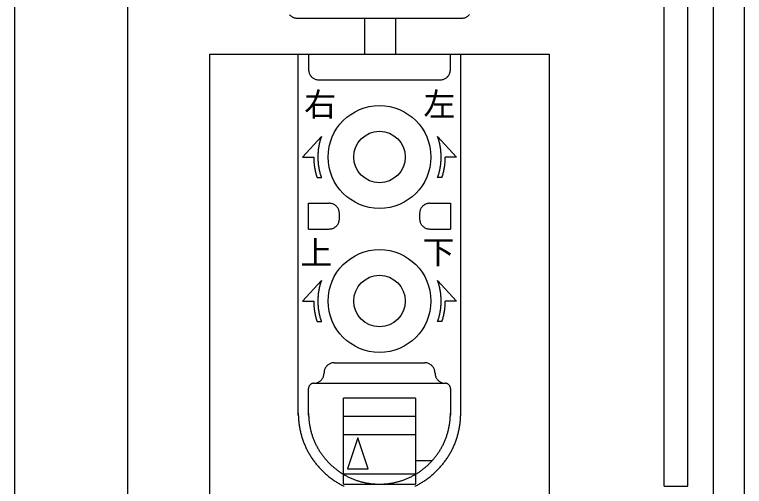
# Model space of a CAD drawing. Units: millimetres, scale not verified. Extents: x -800 to 800, y -560 to 560.
# Drawn here: x -242.6 to -171.6, y 351.8 to 397.7 of the extents above; entities that cross this region are included whole.
import ezdxf
from ezdxf.enums import TextEntityAlignment as Align

# ---------------------------------------------------------------- set-up
doc = ezdxf.new("R2010")
doc.units = ezdxf.units.MM
doc.header["$LTSCALE"] = 4
doc.layers.add('2-0', color=7, linetype='Continuous', lineweight=25)
doc.styles.add('ＭＳ ゴシック', font='')
doc.styles.get('ＭＳ ゴシック').set_extended_font_data('MS Gothic')

msp = doc.modelspace()

# ---------------------------------------------------------------- linework, layer by layer
at = {"layer": '2-0'}
for p, q in [((-242.574, 437.828), (-242.574, 179.172)), ((-174.575, 179.172), (-174.575, 437.828)), ((-171.572, 179.172), (-171.572, 437.828)), ((-231.574, 401.829), (-231.574, 179.172)), ((-177.072, 351.829), (-177.072, 401.829)), ((-179.372, 351.829), (-179.372, 399.528)), ((-215.074, 397.328), (-199.075, 397.328)), ((-208.523, 397.328), (-208.523, 393.829)), ((-205.524, 397.328), (-205.524, 393.829)), ((-223.573, 393.829), (-190.573, 393.829)), ((-223.573, 179.172), (-223.573, 393.829)), ((-214.973, 358.729), (-214.973, 393.829)), ((-214.973, 393.829), (-199.172, 393.829)), ((-213.972, 393.829), (-213.972, 392.331)), ((-200.173, 392.329), (-200.173, 393.828)), ((-199.172, 358.729), (-199.172, 393.829)), ((-190.573, 393.829), (-190.573, 179.172)), ((-212.973, 391.328), (-201.173, 391.328)), ((-214.572, 383.829), (-212.727, 385.829)), ((-199.573, 383.829), (-201.418, 385.829)), ((-214.572, 383.829), (-213.474, 383.829)), ((-199.573, 383.829), (-200.67, 383.829)), ((-213.153, 381.828), (-212.727, 381.828)), ((-200.992, 381.828), (-201.418, 381.828)), ((-213.972, 379.329), (-211.971, 379.329)), ((-213.972, 376.829), (-213.972, 379.328)), ((-202.171, 379.329), (-200.173, 379.329)), ((-200.173, 379.329), (-200.173, 376.83)), ((-210.972, 377.829), (-210.972, 378.328)), ((-203.172, 378.329), (-203.172, 377.829)), ((-213.972, 376.829), (-211.971, 376.829)), ((-202.171, 376.829), (-200.173, 376.829)), ((-214.572, 369.829), (-212.727, 371.83)), ((-199.573, 369.829), (-201.418, 371.83)), ((-214.572, 369.829), (-213.474, 369.829)), ((-199.573, 369.829), (-200.67, 369.829)), ((-213.153, 367.829), (-212.727, 367.829)), ((-200.992, 367.829), (-201.418, 367.829)), ((-211.471, 363.828), (-202.673, 363.828)), ((-213.473, 361.829), (-200.923, 361.829)), ((-213.972, 358.729), (-213.972, 361.329)), ((-200.173, 361.329), (-200.173, 358.729)), ((-203.573, 360.376), (-210.573, 360.376)), ((-210.572, 358.645), (-203.572, 358.645)), ((-203.573, 356.829), (-210.573, 356.829)), ((-209.171, 356.527), (-210.172, 353.525)), ((-208.172, 353.526), (-209.171, 356.528)), ((-203.573, 354.328), (-201.93, 354.328)), ((-210.572, 353.021), (-203.572, 353.021)), ((-210.172, 353.526), (-208.172, 353.526)), ((-210.572, 352.028), (-203.572, 352.028)), ((-179.372, 351.829), (-177.072, 351.829))]:
    msp.add_line(p, q, dxfattribs=at)
for points in [[(-210.572, 352.028), (-210.572, 353.021), (-210.572, 360.376)], [(-203.573, 360.376), (-203.573, 353.021), (-203.573, 352.028)]]:
    msp.add_lwpolyline(points, dxfattribs=at)
for centre, radius in [((-207.072, 383.829), 4.999), ((-207.073, 383.829), 2.5), ((-207.072, 369.829), 4.999), ((-207.073, 369.829), 2.5)]:
    msp.add_circle(centre, radius, dxfattribs=at)
for centre, radius, start, end in [((-215.067, 398.331), 1.007, 220.91686, 228.86254), ((-199.079, 398.334), 1.008, 311.02773, 318.97227), ((-215.069, 398.328), 1.003, 228.85953, 236.84903), ((-215.073, 398.322), 0.996, 236.84789, 244.93976), ((-215.076, 398.317), 0.99, 244.9421, 253.17182), ((-215.075, 398.317), 0.991, 253.17891, 261.54583), ((-215.074, 398.332), 1.005, 261.55813, 270.01662), ((-199.073, 398.336), 1.008, 269.98436, 278.41849), ((-199.071, 398.323), 0.995, 278.4302, 286.76962), ((-199.071, 398.322), 0.994, 286.77616, 294.98015), ((-199.074, 398.327), 1, 294.98207, 303.05403), ((-199.077, 398.332), 1.006, 303.05262, 311.03085), ((-212.959, 392.329), 1.013, 179.98381, 188.37888), ((-212.973, 392.327), 0.998, 188.39016, 196.69916), ((-212.975, 392.327), 0.996, 196.70549, 204.89004), ((-201.166, 392.327), 0.994, 335.01985, 343.22384), ((-201.166, 392.327), 0.995, 343.23038, 351.5698), ((-201.18, 392.329), 1.008, 351.58151, 0.01564), ((-212.972, 392.328), 1, 204.89194, 212.9561), ((-212.968, 392.331), 1.004, 212.95483, 220.93614), ((-212.968, 392.331), 1.005, 220.93329, 228.88998), ((-212.97, 392.329), 1.002, 228.88722, 236.88398), ((-212.973, 392.324), 0.996, 236.88301, 244.97649), ((-212.975, 392.319), 0.991, 244.97891, 253.2034), ((-212.975, 392.32), 0.992, 253.21044, 261.56503), ((-212.973, 392.335), 1.007, 261.57713, 270.01706), ((-201.173, 392.336), 1.008, 269.98436, 278.41849), ((-201.171, 392.323), 0.995, 278.4302, 286.76962), ((-201.171, 392.323), 0.994, 286.77616, 294.98015), ((-201.173, 392.328), 1, 294.98207, 303.05403), ((-201.176, 392.333), 1.006, 303.05262, 311.03085), ((-201.178, 392.335), 1.008, 311.02773, 318.97227), ((-201.176, 392.333), 1.006, 318.96915, 326.94738), ((-201.171, 392.33), 1, 326.94597, 335.01793), ((-207.078, 383.827), 5.995, 160.48709, 164.05764), ((-207.067, 383.827), 5.995, 15.94236, 19.51291), ((-207.084, 383.829), 5.987, 167.61571, 171.16251), ((-207.083, 383.828), 5.989, 164.05785, 167.61559), ((-207.062, 383.828), 5.989, 12.38441, 15.94215), ((-207.06, 383.829), 5.987, 8.83749, 12.38429), ((-207.084, 383.829), 5.988, 174.70103, 178.23428), ((-207.085, 383.829), 5.987, 171.16256, 174.70103), ((-207.06, 383.829), 5.987, 5.29897, 8.83744), ((-207.06, 383.829), 5.988, 1.76572, 5.29897), ((-207.056, 383.829), 6.417, 179.99987, 181.65045), ((-207.062, 383.829), 6.41, 181.65043, 183.30193), ((-207.069, 383.828), 6.403, 183.30191, 184.95484), ((-207.084, 383.829), 5.988, 178.23426, 181.76574), ((-207.084, 383.829), 5.988, 181.76572, 185.29897), ((-207.06, 383.829), 5.988, 354.70103, 358.23428), ((-207.06, 383.829), 5.988, 358.23426, 1.76574), ((-207.075, 383.828), 6.403, 355.04516, 356.69809), ((-207.082, 383.829), 6.41, 356.69807, 358.34957), ((-207.088, 383.829), 6.417, 358.34955, 0.00013), ((-207.077, 383.828), 6.396, 184.95482, 186.60968), ((-207.086, 383.827), 6.387, 186.60966, 188.26693), ((-207.095, 383.825), 6.378, 188.26692, 189.92708), ((-207.105, 383.824), 6.368, 189.92707, 191.59057), ((-207.085, 383.829), 5.987, 185.29897, 188.83744), ((-207.084, 383.829), 5.987, 188.83749, 192.38429), ((-207.06, 383.829), 5.987, 347.61571, 351.16251), ((-207.06, 383.829), 5.987, 351.16256, 354.70103), ((-207.04, 383.824), 6.368, 348.40943, 350.07293), ((-207.049, 383.825), 6.378, 350.07292, 351.73308), ((-207.059, 383.827), 6.387, 351.73307, 353.39034), ((-207.067, 383.828), 6.396, 353.39032, 355.04518), ((-207.115, 383.822), 6.358, 191.59056, 193.25782), ((-207.125, 383.819), 6.347, 193.25782, 194.92923), ((-207.134, 383.817), 6.337, 194.92923, 196.60516), ((-207.144, 383.814), 6.327, 196.60517, 198.28591), ((-207.083, 383.829), 5.989, 192.38441, 195.94215), ((-207.078, 383.831), 5.995, 195.94236, 199.51291), ((-207.067, 383.831), 5.995, 340.48709, 344.05764), ((-207.062, 383.829), 5.989, 344.05785, 347.61559), ((-207, 383.814), 6.327, 341.71409, 343.39483), ((-207.01, 383.817), 6.337, 343.39484, 345.07077), ((-207.02, 383.819), 6.347, 345.07077, 346.74218), ((-207.03, 383.822), 6.358, 346.74218, 348.40944), ((-211.971, 378.323), 1.007, 81.57713, 90.01706), ((-211.969, 378.338), 0.992, 73.21044, 81.56503), ((-211.969, 378.34), 0.991, 64.97891, 73.2034), ((-211.971, 378.335), 0.996, 56.88301, 64.97649), ((-211.974, 378.33), 1.002, 48.88722, 56.88398), ((-202.17, 378.33), 1.002, 123.1239, 131.12066), ((-202.173, 378.335), 0.996, 115.03139, 123.12486), ((-202.176, 378.34), 0.991, 106.80448, 115.02896), ((-202.175, 378.339), 0.992, 98.44285, 106.79743), ((-202.173, 378.324), 1.007, 89.99081, 98.43074), ((-211.977, 378.327), 1.005, 40.93329, 48.88998), ((-211.976, 378.328), 1.004, 32.95483, 40.93614), ((-211.972, 378.33), 1, 24.89194, 32.9561), ((-211.969, 378.332), 0.996, 16.70549, 24.89004), ((-211.971, 378.331), 0.998, 8.39016, 16.69916), ((-211.985, 378.329), 1.013, 359.98381, 8.37888), ((-202.159, 378.33), 1.013, 171.62899, 180.02406), ((-202.174, 378.332), 0.998, 163.30871, 171.61771), ((-202.176, 378.332), 0.996, 155.11783, 163.30238), ((-202.172, 378.331), 1, 147.05178, 155.11593), ((-202.169, 378.328), 1.004, 139.07173, 147.05304), ((-202.168, 378.328), 1.005, 131.1179, 139.07459), ((-211.992, 377.83), 1.019, 351.64678, 0.01885), ((-202.153, 377.83), 1.019, 179.98902, 188.3611), ((-211.972, 377.827), 0.999, 303.04605, 311.05733), ((-211.974, 377.829), 1.002, 311.05509, 319.03384), ((-211.973, 377.828), 1.001, 319.03162, 327.03764), ((-211.97, 377.827), 0.998, 327.03708, 335.12283), ((-211.968, 377.826), 0.996, 335.12545, 343.32227), ((-211.973, 377.827), 1.001, 343.3292, 351.63517), ((-202.171, 377.828), 1.001, 188.37271, 196.67867), ((-202.176, 377.826), 0.996, 196.6856, 204.88242), ((-202.174, 377.827), 0.998, 204.88504, 212.9708), ((-202.172, 377.829), 1.001, 212.97024, 220.97626), ((-202.171, 377.83), 1.002, 220.97403, 228.95279), ((-202.172, 377.828), 0.999, 228.95055, 236.96183), ((-211.971, 377.84), 1.012, 269.98207, 278.38486), ((-211.969, 377.823), 0.995, 278.39658, 286.72647), ((-211.968, 377.82), 0.991, 286.73341, 294.9474), ((-211.969, 377.823), 0.995, 294.94998, 303.04664), ((-202.175, 377.824), 0.995, 236.96123, 245.05789), ((-202.176, 377.821), 0.991, 245.06048, 253.27446), ((-202.176, 377.824), 0.995, 253.2814, 261.61129), ((-202.173, 377.841), 1.012, 261.62302, 270.02581), ((-207.103, 369.832), 5.968, 164.04128, 167.60856), ((-207.108, 369.834), 5.963, 160.45642, 164.04114), ((-207.036, 369.834), 5.963, 15.95886, 19.54358), ((-207.041, 369.832), 5.968, 12.39144, 15.95872), ((-207.089, 369.83), 5.983, 171.16097, 174.70186), ((-207.096, 369.831), 5.976, 167.6086, 171.161), ((-207.048, 369.831), 5.976, 8.839, 12.3914), ((-207.055, 369.83), 5.983, 5.29814, 8.83903), ((-207.079, 369.829), 5.993, 178.23497, 181.76503), ((-207.083, 369.829), 5.989, 174.70177, 178.23509), ((-207.061, 369.829), 5.989, 1.76491, 5.29823), ((-207.065, 369.829), 5.993, 358.23497, 1.76503), ((-207.056, 369.829), 6.417, 179.99987, 181.65045), ((-207.062, 369.829), 6.41, 181.65043, 183.30193), ((-207.069, 369.829), 6.403, 183.30191, 184.95484), ((-207.077, 369.828), 6.396, 184.95482, 186.60968), ((-207.078, 369.829), 5.994, 181.76491, 185.29611), ((-207.078, 369.829), 5.994, 185.29602, 188.8327), ((-207.066, 369.829), 5.994, 351.1673, 354.70398), ((-207.067, 369.829), 5.994, 354.70389, 358.23509), ((-207.067, 369.828), 6.396, 353.39032, 355.04518), ((-207.075, 369.829), 6.403, 355.04516, 356.69809), ((-207.082, 369.829), 6.41, 356.69807, 358.34957), ((-207.088, 369.829), 6.417, 358.34955, 0.00013), ((-207.086, 369.827), 6.387, 186.60966, 188.26693), ((-207.095, 369.826), 6.378, 188.26692, 189.92708), ((-207.105, 369.824), 6.368, 189.92707, 191.59057), ((-207.115, 369.822), 6.358, 191.59056, 193.25782), ((-207.08, 369.829), 5.991, 188.83265, 192.37879), ((-207.083, 369.828), 5.989, 192.37882, 195.93785), ((-207.062, 369.828), 5.989, 344.06215, 347.62118), ((-207.064, 369.829), 5.991, 347.62121, 351.16735), ((-207.03, 369.822), 6.358, 346.74218, 348.40944), ((-207.04, 369.824), 6.368, 348.40943, 350.07293), ((-207.049, 369.826), 6.378, 350.07292, 351.73308), ((-207.059, 369.827), 6.387, 351.73307, 353.39034), ((-207.125, 369.82), 6.347, 193.25782, 194.92923), ((-207.134, 369.817), 6.337, 194.92923, 196.60516), ((-207.144, 369.814), 6.327, 196.60517, 198.28591), ((-207.083, 369.828), 5.989, 195.93799, 199.51257), ((-207.061, 369.828), 5.989, 340.48743, 344.06201), ((-207, 369.814), 6.327, 341.71409, 343.39483), ((-207.01, 369.817), 6.337, 343.39484, 345.07077), ((-207.02, 369.82), 6.347, 345.07077, 346.74218), ((-211.469, 362.824), 1.005, 130.93329, 138.88998), ((-211.47, 362.825), 1.004, 122.95483, 130.93614), ((-211.472, 362.828), 1, 114.89194, 122.9561), ((-211.474, 362.832), 0.996, 106.70549, 114.89004), ((-211.474, 362.83), 0.998, 98.39016, 106.69916), ((-211.472, 362.815), 1.013, 89.98381, 98.37888), ((-202.673, 362.815), 1.013, 81.62112, 90.01619), ((-202.671, 362.83), 0.998, 73.30084, 81.60984), ((-202.67, 362.832), 0.996, 65.10996, 73.29451), ((-202.672, 362.828), 1, 57.0439, 65.10806), ((-202.674, 362.825), 1.004, 49.06386, 57.04517), ((-202.675, 362.824), 1.005, 41.11002, 49.06671), ((-213.484, 362.83), 1.013, 351.6195, 0.01652), ((-211.465, 362.829), 1.007, 171.57713, 180.01706), ((-211.48, 362.831), 0.992, 163.21044, 171.56503), ((-211.482, 362.832), 0.991, 154.97891, 163.2034), ((-211.477, 362.829), 0.996, 146.88301, 154.97649), ((-211.472, 362.826), 1.002, 138.88722, 146.88398), ((-202.672, 362.826), 1.002, 33.11602, 41.11278), ((-202.667, 362.829), 0.996, 25.02351, 33.11699), ((-202.662, 362.832), 0.991, 16.7966, 25.02109), ((-202.664, 362.831), 0.992, 8.43497, 16.78956), ((-202.679, 362.829), 1.007, 359.98294, 8.42287), ((-200.66, 362.83), 1.013, 179.98348, 188.3805), ((-213.475, 362.832), 1.005, 311.06062, 319.02719), ((-213.474, 362.831), 1.003, 319.02458, 327.01729), ((-213.47, 362.829), 0.999, 327.01624, 335.09137), ((-213.467, 362.827), 0.995, 335.09345, 343.28695), ((-213.469, 362.828), 0.998, 343.2934, 351.60817), ((-200.675, 362.828), 0.998, 188.39183, 196.7066), ((-200.678, 362.827), 0.995, 196.71305, 204.90655), ((-200.674, 362.829), 0.999, 204.90863, 212.98376), ((-200.67, 362.831), 1.003, 212.98271, 220.97542), ((-200.669, 362.832), 1.005, 220.97281, 228.93938), ((-213.47, 361.329), 0.502, 171.57487, 180.01359), ((-213.475, 361.33), 0.497, 163.23456, 171.56357), ((-213.474, 361.329), 0.497, 155.04544, 163.22861), ((-213.471, 361.328), 0.501, 146.99799, 155.04418), ((-213.469, 361.326), 0.504, 139.04708, 147.00003), ((-213.468, 361.326), 0.505, 131.12598, 139.05076), ((-213.469, 361.327), 0.503, 123.16124, 131.12957), ((-213.472, 361.331), 0.499, 115.08759, 123.16299), ((-213.473, 361.334), 0.495, 106.86274, 115.08581), ((-213.474, 361.335), 0.494, 98.48142, 106.85608), ((-213.473, 361.33), 0.499, 89.98554, 98.46928), ((-213.473, 362.843), 1.014, 269.98169, 278.39271), ((-213.47, 362.826), 0.997, 278.40475, 286.74115), ((-213.469, 362.823), 0.994, 286.7483, 294.96462), ((-213.471, 362.826), 0.998, 294.96726, 303.06087), ((-213.474, 362.83), 1.002, 303.06017, 311.06311), ((-200.671, 362.83), 1.002, 228.93689, 236.93983), ((-200.674, 362.826), 0.998, 236.93913, 245.03274), ((-200.675, 362.823), 0.994, 245.03538, 253.2517), ((-200.674, 362.826), 0.997, 253.25885, 261.59525), ((-200.672, 362.843), 1.014, 261.60729, 270.01831), ((-200.671, 361.33), 0.499, 81.53072, 90.01446), ((-200.671, 361.335), 0.494, 73.14392, 81.51858), ((-200.671, 361.334), 0.495, 64.91419, 73.13726), ((-200.673, 361.331), 0.499, 56.83701, 64.91241), ((-200.675, 361.327), 0.503, 48.87043, 56.83876), ((-200.676, 361.326), 0.505, 40.94924, 48.87402), ((-200.676, 361.326), 0.504, 32.99997, 40.95292), ((-200.673, 361.328), 0.501, 24.95582, 33.00201), ((-200.67, 361.329), 0.497, 16.77139, 24.95456), ((-200.669, 361.33), 0.497, 8.43643, 16.76544), ((-200.675, 361.329), 0.502, 359.98641, 8.42513), ((-206.947, 358.929), 8.026, 179.99754, 182.90044), ((-206.958, 358.929), 7.014, 179.99755, 182.89917), ((-207.019, 358.926), 6.952, 182.89977, 185.79631), ((-207.125, 358.927), 6.952, 354.20363, 357.10021), ((-207.187, 358.93), 7.014, 357.10081, 0.00245), ((-207.202, 358.929), 8.031, 357.10002, 0.00249), ((-207.018, 358.925), 7.955, 182.90105, 185.79891), ((-207.07, 358.92), 7.903, 185.79945, 188.68877), ((-207.064, 358.921), 6.907, 185.79684, 188.6848), ((-207.095, 358.916), 6.876, 188.68527, 191.56179), ((-207.049, 358.918), 6.876, 348.43794, 351.31458), ((-207.08, 358.922), 6.907, 351.31505, 354.20309), ((-207.077, 358.92), 7.905, 351.3117, 354.20114), ((-207.13, 358.925), 7.958, 354.20168, 357.09941), ((-207.105, 358.915), 7.868, 188.68924, 191.56713), ((-207.125, 358.91), 7.847, 191.56753, 194.43176), ((-207.113, 358.913), 6.858, 191.56219, 194.42507), ((-207.121, 358.911), 6.85, 194.42539, 197.27307), ((-207.023, 358.912), 6.849, 342.72633, 345.5742), ((-207.031, 358.914), 6.858, 345.57452, 348.43755), ((-207.02, 358.91), 7.847, 345.56777, 348.43257), ((-207.041, 358.914), 7.869, 348.43298, 351.31123), ((-207.134, 358.908), 7.838, 194.43209, 197.28109), ((-207.134, 358.908), 7.838, 197.28135, 200.1142), ((-207.12, 358.911), 6.85, 197.27333, 200.10491), ((-207.114, 358.913), 6.857, 200.10509, 202.9203), ((-207.03, 358.914), 6.856, 337.07867, 339.89411), ((-207.024, 358.912), 6.85, 339.89429, 342.72608), ((-207.01, 358.907), 7.837, 339.8837, 342.71744), ((-207.01, 358.908), 7.837, 342.7177, 345.56745), ((-207.127, 358.911), 7.846, 200.11439, 202.93079), ((-207.115, 358.916), 7.858, 202.93092, 205.73116), ((-207.104, 358.918), 6.868, 202.92042, 205.71955), ((-207.092, 358.924), 6.881, 205.71961, 208.50348), ((-207.052, 358.925), 6.881, 331.49498, 334.27911), ((-207.04, 358.919), 6.867, 334.27918, 337.07855), ((-207.028, 358.915), 7.856, 334.26468, 337.06599), ((-207.016, 358.91), 7.844, 337.06611, 339.88351), ((-207.1, 358.923), 7.875, 205.73122, 208.51611), ((-207.085, 358.931), 7.892, 208.51612, 211.28695), ((-207.079, 358.931), 6.896, 208.50349, 211.27341), ((-207.066, 358.938), 6.911, 211.27338, 214.03106), ((-207.055, 358.946), 6.924, 214.03099, 216.7785), ((-207.089, 358.947), 6.924, 323.2191, 325.9669), ((-207.078, 358.939), 6.91, 325.96683, 328.7248), ((-207.065, 358.932), 6.896, 328.72477, 331.49497), ((-207.057, 358.93), 7.889, 328.70665, 331.47859), ((-207.042, 358.922), 7.872, 331.47861, 334.26461), ((-207.07, 358.94), 7.909, 211.28691, 214.04538), ((-207.057, 358.949), 7.925, 214.04531, 216.79347), ((-207.047, 358.952), 6.935, 216.7784, 219.51808), ((-207.041, 358.957), 6.942, 219.51796, 222.25235), ((-207.103, 358.958), 6.942, 317.7447, 320.47936), ((-207.097, 358.953), 6.934, 320.47924, 323.2192), ((-207.084, 358.947), 7.922, 323.19795, 325.94717), ((-207.072, 358.939), 7.906, 325.9471, 328.70667), ((-207.047, 358.957), 7.938, 216.79338, 219.53356), ((-207.04, 358.962), 7.947, 219.53344, 222.2682), ((-207.037, 358.965), 7.951, 222.26807, 225.00007), ((-207.038, 358.959), 6.946, 222.25222, 224.98401), ((-207.039, 358.959), 6.945, 224.98387, 227.71582), ((-207.042, 358.955), 6.941, 227.71569, 230.45055), ((-207.047, 358.949), 6.932, 230.45043, 233.19088), ((-207.097, 358.95), 6.932, 306.80529, 309.54591), ((-207.102, 358.957), 6.941, 309.54579, 312.28086), ((-207.105, 358.96), 6.945, 312.28073, 315.01291), ((-207.106, 358.96), 6.945, 315.01278, 317.74483), ((-207.106, 358.964), 7.949, 314.98871, 317.72148), ((-207.102, 358.961), 7.944, 317.72135, 320.45699), ((-207.095, 358.955), 7.935, 320.45688, 323.19805), ((-207.037, 358.965), 7.951, 224.99993, 227.73193), ((-207.04, 358.962), 7.947, 227.7318, 230.46656), ((-207.054, 358.939), 6.92, 233.19078, 235.93937), ((-207.062, 358.928), 6.906, 235.9393, 238.69836), ((-207.07, 358.914), 6.891, 238.69833, 241.46989), ((-207.075, 358.916), 6.892, 298.52603, 301.29763), ((-207.083, 358.929), 6.907, 301.2976, 304.05673), ((-207.09, 358.941), 6.921, 304.05667, 306.80538), ((-207.103, 358.961), 7.945, 309.52112, 312.25635), ((-207.106, 358.964), 7.949, 312.25622, 314.98885), ((-207.046, 358.955), 7.938, 230.46644, 233.20662), ((-207.053, 358.945), 7.925, 233.20653, 235.95469), ((-207.062, 358.932), 7.909, 235.95462, 238.71309), ((-207.071, 358.917), 7.892, 238.71305, 241.48388), ((-207.078, 358.901), 6.875, 241.46991, 244.25569), ((-207.084, 358.887), 6.861, 244.25575, 247.05703), ((-207.089, 358.877), 6.849, 247.05716, 249.87474), ((-207.091, 358.87), 6.842, 249.87492, 252.70908), ((-207.091, 358.869), 6.841, 252.70934, 255.55976), ((-207.089, 358.877), 6.849, 255.56008, 258.42583), ((-207.056, 358.881), 6.851, 281.57148, 284.43678), ((-207.054, 358.873), 6.843, 284.43711, 287.28718), ((-207.054, 358.873), 6.844, 287.28743, 290.12133), ((-207.057, 358.88), 6.851, 290.12151, 292.93891), ((-207.061, 358.89), 6.862, 292.93904, 295.74021), ((-207.067, 358.903), 6.876, 295.74028, 298.52602), ((-207.073, 358.918), 7.893, 298.5037, 301.27426), ((-207.082, 358.933), 7.91, 301.27423, 304.03263), ((-207.09, 358.945), 7.924, 304.03256, 306.78084), ((-207.098, 358.955), 7.937, 306.78075, 309.52124), ((-207.079, 358.902), 7.875, 241.48389, 244.26878), ((-207.086, 358.895), 6.867, 258.42623, 261.30571), ((-207.081, 358.925), 6.898, 261.30618, 264.19715), ((-207.077, 358.97), 6.943, 264.19769, 267.09725), ((-207.074, 359.032), 7.005, 267.09785, 270.00246), ((-207.072, 359.037), 7.009, 269.99753, 272.90133), ((-207.069, 358.975), 6.946, 272.90193, 275.80077), ((-207.064, 358.929), 6.901, 275.80131, 278.69166), ((-207.06, 358.899), 6.87, 278.69213, 281.57108), ((-207.065, 358.904), 7.876, 295.71927, 298.50369)]:
    msp.add_arc(centre, radius, start, end, dxfattribs=at)

# ---------------------------------------------------------------- texts
at = {"layer": '2-0', "style": 'ＭＳ ゴシック'}
for s, p in [('右', (-214.401, 387.115)), ('左', (-202.802, 387.115)), ('上', (-214.772, 372.687)), ('下', (-202.886, 372.768))]:
    msp.add_text(s, height=2.284, dxfattribs=at).set_placement(p, align=Align.BOTTOM_LEFT)

doc.saveas('drawing.dxf')
